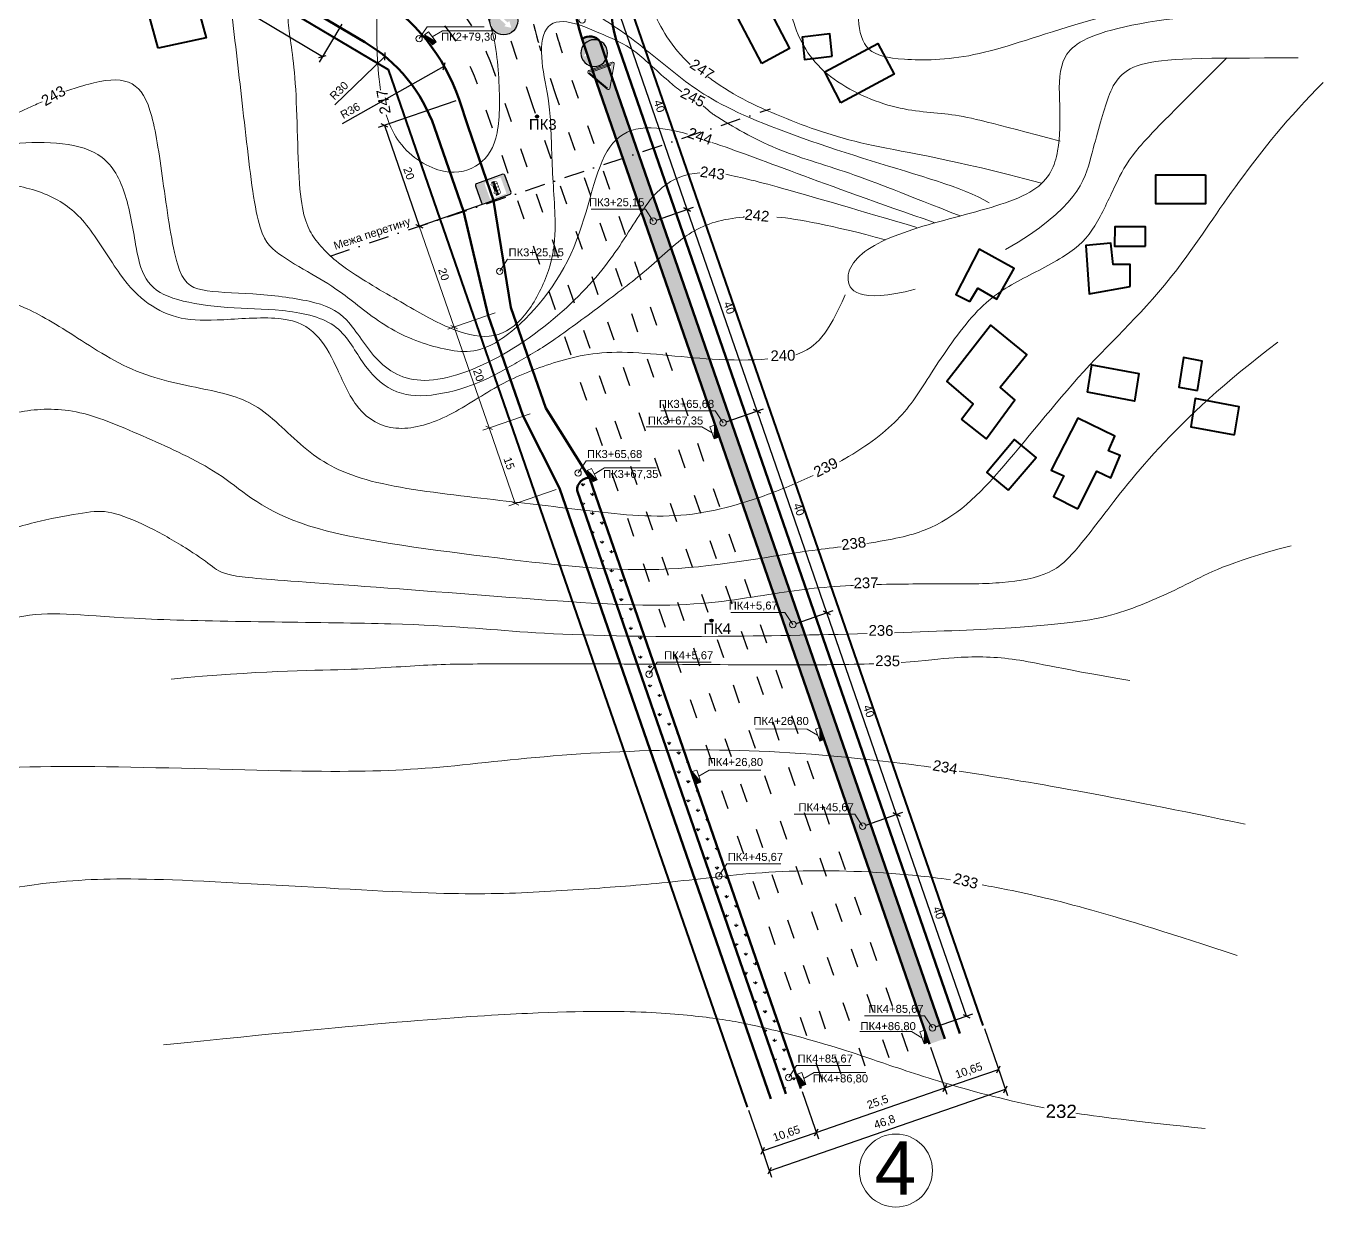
# Model space of a CAD drawing. Header units: millimetres. Extents: x -2123 to 33349, y -614 to 835.
# Drawn here: x -43.3 to 199.8, y 4.9 to 226.3 of the extents above; entities that cross this region are included whole.
import ezdxf

# ---------------------------------------------------------------- set-up
doc = ezdxf.new("R2010")
doc.units = ezdxf.units.MM
doc.linetypes.add('ACAD_ISO03W100', pattern=[30, 12, -18])
doc.linetypes.add('DASHDOT', pattern=[25.4, 12.7, -6.35, 0, -6.35])
doc.layers.get('0').update_dxf_attribs({"lineweight": 15})
for name, color, linetype, lineweight in [('1 Відмітки', 7, 'Continuous', 25), ('2 Позначення', 80, 'Continuous', 20), ('вертикалка', 6, 'Continuous', 15), ('Горизонталі', 7, 'Continuous', 18), ('Дор. Розм.', 7, 'Continuous', 50), ('Забудова', 40, 'Continuous', 40), ('поздовжній профіль', 250, 'Continuous', 15), ('Текст', 7, 'Continuous', 15), ('Червоні лінії', 10, 'Continuous', 40)]:
    doc.layers.add(name, color=color, linetype=linetype, lineweight=lineweight)
for name, color, linetype in [('Дорожні знаки', 7, 'Continuous'), ('Осі', 164, 'Continuous'), ('Розміри', 7, 'Continuous'), ('Розмітка', 7, 'ACAD_ISO03W100')]:
    doc.layers.add(name, color=color, linetype=linetype)
doc.layers.add('Озелення', color=7, linetype='Continuous', lineweight=15, true_color=0x2bad00)
doc.styles.get("Standard").update_dxf_attribs({"font": 'arial.ttf'})
doc.dimstyles.new('ISO-25', dxfattribs={"dimtxt": 1.5, "dimasz": 1, "dimexe": 1.25, "dimexo": 0.625, "dimtad": 3, "dimtxsty": 'Standard', "dimblk": 'OBLIQUE', "dimcen": 2.5, "dimadec": 0, "dimazin": 0, "dimtfac": 1, "dimtmove": 1, "dimatfit": 3, "dimfxl": 1, "dimarcsym": 0})

# ---------------------------------------------------------------- blocks, each defined once
blk = doc.blocks.new('_Oblique')
at = {"color": 0, "linetype": 'ByBlock', "lineweight": -2}
blk.add_line((-0.5, -0.5), (0.5, 0.5), dxfattribs=at)
blk = doc.blocks.new('*D215')
at = {"layer": 'Defpoints', "color": 0, "transparency": 16777216}
for p in [(35.08, 218.73), (3.72, 201.06)]:
    blk.add_point(p, dxfattribs=at)
at = {"layer": 'Текст', "color": 0, "lineweight": -2, "transparency": 16777216}
blk.add_line((16.06, 208.01), (35.08, 218.73), dxfattribs=at)
at = {"layer": 'Текст', "color": 0, "lineweight": -2, "transparency": 16777216, "rotation": 29.40087340305645}
blk.add_blockref('_Oblique', (35.08, 218.73), dxfattribs=at)
at = {"layer": 'Текст', "color": 0, "transparency": 16777216, "insert": (17.48, 210.41), "char_height": 1.5, "attachment_point": 5, "rotation": 29.4009}
blk.add_mtext('R36', dxfattribs=at)
blk = doc.blocks.new('*D216')
at = {"layer": 'Defpoints', "color": 0, "transparency": 16777216}
for p in [(23.99, 220.59), (2.48, 199.68)]:
    blk.add_point(p, dxfattribs=at)
at = {"layer": 'Текст', "color": 0, "lineweight": -2, "transparency": 16777216}
blk.add_line((14.62, 211.48), (23.99, 220.59), dxfattribs=at)
at = {"layer": 'Текст', "color": 0, "lineweight": -2, "transparency": 16777216, "rotation": 44.17680297798523}
blk.add_blockref('_Oblique', (23.99, 220.59), dxfattribs=at)
at = {"layer": 'Текст', "color": 0, "transparency": 16777216, "insert": (15.38, 214.16), "char_height": 1.5, "attachment_point": 5, "rotation": 44.1768}
blk.add_mtext('R30', dxfattribs=at)
blk = doc.blocks.new('*D244')
at = {"layer": 'Defpoints', "color": 0, "transparency": 16777216}
for p in [(37.86, 212.48), (44.4, 193.58), (30.42, 188.74)]:
    blk.add_point(p, dxfattribs=at)
at = {"layer": 'Текст', "color": 0, "lineweight": -2, "transparency": 16777216}
for p, q in [((37.27, 212.27), (22.7, 207.23)), ((23.89, 207.64), (30.42, 188.74)), ((43.81, 193.37), (29.24, 188.33))]:
    blk.add_line(p, q, dxfattribs=at)
for p, rotation in [((23.89, 207.64), 109.0834815740779), ((30.42, 188.74), 289.083481574078)]:
    blk.add_blockref('_Oblique', p, dxfattribs=dict(at, rotation=rotation))
at = {"layer": 'Текст', "color": 0, "transparency": 16777216, "insert": (28.47, 198.65), "char_height": 1.5, "attachment_point": 5, "rotation": 289.0835}
blk.add_mtext('20', dxfattribs=at)
blk = doc.blocks.new('4-2-1')
blk.add_hatch(color=5).paths.add_polyline_path([(1.41, 2.56), (4.46, -0.48), (4.87, -0.07), (5.33, -1.84), (3.57, -1.37), (3.98, -0.96), (0.93, 2.08, 19.482096)])
at = {"color": 5}
blk.add_circle((3.5, 0), 3.5, dxfattribs=at)
blk = doc.blocks.new('4-3')
h = blk.add_hatch(color=5)
h.paths.add_polyline_path([(0.23, 0, 1), (6.77, 0, 1)])
h.paths.add_polyline_path([(2.02, 1.63), (2.14, 1.73), (2.25, 1.81), (2.38, 1.89), (2.55, 1.98), (2.69, 2.04), (2.81, 2.08), (2.92, 2.12), (3.06, 2.15), (3.14, 2.16), (3.25, 1.51), (3.13, 1.49), (2.96, 1.44), (2.82, 1.38), (2.69, 1.31), (2.6, 1.25), (2.51, 1.19), (2.4, 1.08), (2.3, 0.98), (2.22, 0.87), (2.18, 0.81), (2.68, 0.81), (1.75, -0.77), (0.79, 0.82), (1.48, 0.8), (1.52, 0.97), (1.59, 1.1), (1.68, 1.24), (1.8, 1.4), (1.92, 1.53)], flags=16)
h.paths.add_polyline_path([(3.49, 2.06), (5.4, 2.06), (5.1, 1.47), (5.2, 1.35), (5.32, 1.19), (5.44, 0.99), (5.55, 0.74), (5.61, 0.53), (5.65, 0.32), (5.67, 0.16), (5.68, -0.06), (5.65, -0.3), (5.6, -0.57), (5.54, -0.76), (5.52, -0.79), (4.91, -0.56), (4.96, -0.4), (5, -0.24), (5.01, -0.08), (5.01, 0.02), (5.01, 0.14), (4.99, 0.28), (4.97, 0.38), (4.91, 0.54), (4.86, 0.66), (4.82, 0.75), (4.78, 0.81), (4.53, 0.3)], flags=16)
h.paths.add_polyline_path([(2.21, -0.86), (2.31, -1), (2.49, -1.19), (2.68, -1.32), (2.95, -1.45), (3.21, -1.52), (3.34, -1.54), (3.56, -1.54), (3.57, -1.52), (3.31, -1.06), (5.23, -1.03), (4.27, -2.79), (3.91, -2.16), (3.74, -2.19), (3.37, -2.2), (3.11, -2.18), (2.75, -2.08), (2.54, -1.99), (2.3, -1.86), (2.1, -1.71), (1.89, -1.54), (1.77, -1.39), (1.65, -1.24)], flags=16)
at = {"color": 5}
blk.add_circle((3.5, 0), 3.5, dxfattribs=at)
blk = doc.blocks.new('*D261')
at = {"layer": 'Defpoints', "color": 0, "transparency": 16777216}
for p in [(-37.28, 259.15), (16.2, 227.13), (12.27, 220.57)]:
    blk.add_point(p, dxfattribs=at)
at = {"layer": 'Текст', "color": 0, "lineweight": -2, "transparency": 16777216}
for p, q in [((-37.6, 258.61), (-41.85, 251.51)), ((-41.2, 252.59), (12.27, 220.57)), ((15.88, 226.6), (11.63, 219.5))]:
    blk.add_line(p, q, dxfattribs=at)
for p, rotation in [((-41.2, 252.59), 149.0906565571848), ((12.27, 220.57), 329.0906565571847)]:
    blk.add_blockref('_Oblique', p, dxfattribs=dict(at, rotation=rotation))
at = {"layer": 'Текст', "color": 0, "transparency": 16777216, "insert": (-21.6, 242.68), "char_height": 1.5, "attachment_point": 5, "rotation": 329.0907}
blk.add_mtext('62,33', dxfattribs=at)
blk = doc.blocks.new('5-12')
h = blk.add_hatch(color=5)
h.paths.add_polyline_path([(0.5, 4.89, 0.414214), (0.25, 4.64), (0.25, -4.64, 0.414214), (0.5, -4.89), (6.5, -4.89, 0.414214), (6.75, -4.64), (6.75, 4.64, 0.414214), (6.5, 4.89)])
h.paths.add_polyline_path([(6.04, 3.61, -0.414214), (6.34, 3.31), (6.34, -1.78, -0.414214), (6.04, -2.08), (0.96, -2.08, -0.414214), (0.66, -1.78), (0.66, 3.31, -0.414214), (0.96, 3.61)], flags=16)
h = blk.add_hatch(color=7)
edge = h.paths.add_edge_path()
edge.add_arc((5.71, 1.18), 0.2, 0, 31.0891)
edge.add_line((5.88, 1.28), (5.51, 1.9))
edge.add_arc((5.34, 1.79), 0.2, 31.0891, 90)
edge.add_line((5.34, 1.99), (1.7, 1.99))
edge.add_arc((1.7, 1.69), 0.3, 90, 146.6948)
edge.add_line((1.45, 1.86), (1.14, 1.39))
edge.add_arc((1.39, 1.23), 0.3, 146.6948, 180)
edge.add_line((1.09, 1.23), (1.09, 0.31))
edge.add_arc((1.29, 0.31), 0.2, 180, 270)
edge.add_line((1.29, 0.11), (1.43, 0.11))
edge.add_arc((1.97, 0.11), 0.536, 0, 180, ccw=False)
edge.add_line((2.5, 0.11), (4.28, 0.11))
edge.add_arc((4.81, 0.11), 0.536, 0, 180, ccw=False)
edge.add_line((5.35, 0.11), (5.71, 0.11))
edge.add_arc((5.71, 0.31), 0.2, 270, 360)
edge.add_line((5.91, 0.31), (5.91, 1.18))
edge = h.paths.add_edge_path(flags=16)
edge.add_arc((5.26, 1.7), 0.1, 0, 90)
edge.add_line((5.26, 1.8), (4.57, 1.8))
edge.add_arc((4.57, 1.7), 0.1, 90, 180)
edge.add_line((4.47, 1.7), (4.47, 1.33))
edge.add_arc((4.57, 1.33), 0.1, 180, 270)
edge.add_line((4.57, 1.23), (5.44, 1.23))
edge.add_arc((5.44, 1.33), 0.1, 270, 360)
edge.add_line((5.54, 1.33), (5.36, 1.7))
edge = h.paths.add_edge_path(flags=16)
edge.add_arc((4.2, 1.33), 0.1, 270, 360)
edge.add_line((4.3, 1.33), (4.3, 1.7))
edge.add_arc((4.2, 1.7), 0.1, 0, 90)
edge.add_line((4.2, 1.8), (3.51, 1.8))
edge.add_arc((3.51, 1.7), 0.1, 90, 180)
edge.add_line((3.41, 1.7), (3.41, 1.33))
edge.add_arc((3.51, 1.33), 0.1, 180, 270)
edge.add_line((3.51, 1.23), (4.2, 1.23))
edge = h.paths.add_edge_path(flags=16)
edge.add_arc((3.09, 1.7), 0.1, 0, 90)
edge.add_line((3.09, 1.8), (2.4, 1.8))
edge.add_arc((2.4, 1.7), 0.1, 90, 180)
edge.add_line((2.3, 1.7), (2.3, 1.33))
edge.add_arc((2.4, 1.33), 0.1, 180, 270)
edge.add_line((2.4, 1.23), (3.09, 1.23))
edge.add_arc((3.09, 1.33), 0.1, 270, 360)
edge.add_line((3.19, 1.33), (3.19, 1.7))
edge = h.paths.add_edge_path(flags=16)
edge.add_arc((1.96, 1.33), 0.1, 270, 360)
edge.add_line((2.06, 1.33), (2.06, 1.7))
edge.add_arc((1.96, 1.7), 0.1, 0, 90)
edge.add_line((1.96, 1.8), (1.66, 1.8))
edge.add_arc((1.66, 1.7), 0.1, 90, 146.6948)
edge.add_line((1.58, 1.76), (1.33, 1.38))
edge.add_arc((1.42, 1.33), 0.1, 146.6948, 270)
edge.add_line((1.42, 1.23), (1.96, 1.23))
h = blk.add_hatch(color=7)
h.paths.add_polyline_path([(2.4, 0.11, 1), (1.54, 0.11, 1)])
h.paths.add_polyline_path([(1.74, 0.11, -1), (2.2, 0.11, -1)], flags=16)
h = blk.add_hatch(color=7)
h.paths.add_polyline_path([(5.24, 0.11, 1), (4.38, 0.11, 1)])
h.paths.add_polyline_path([(4.59, 0.11, -1), (5.04, 0.11, -1)], flags=16)
at = {"color": 5}
for p, q in [((0, 4.64), (0, -4.64)), ((6.5, 5.14), (0.5, 5.14)), ((7, -4.64), (7, 4.64)), ((0.5, -5.14), (6.5, -5.14))]:
    blk.add_line(p, q, dxfattribs=at)
for centre, start, end in [((0.5, 4.64), 90, 180), ((6.5, 4.64), 0, 90), ((0.5, -4.64), 180, 270), ((6.5, -4.64), 270, 0)]:
    blk.add_arc(centre, 0.5, start, end, dxfattribs=at)
blk = doc.blocks.new('*D270')
at = {"layer": 'Defpoints', "color": 0, "transparency": 16777216}
for p in [(126.03, 35.45), (101.93, 27.11), (128.88, 27.21)]:
    blk.add_point(p, dxfattribs=at)
at = {"layer": 'Текст', "color": 0, "lineweight": -2, "transparency": 16777216}
for p, q in [((126.23, 34.85), (129.29, 26.02)), ((104.78, 18.87), (128.88, 27.21)), ((102.14, 26.52), (105.19, 17.69))]:
    blk.add_line(p, q, dxfattribs=at)
for p, rotation in [((128.88, 27.21), 19.08348157407827), ((104.78, 18.87), 199.0834815740782)]:
    blk.add_blockref('_Oblique', p, dxfattribs=dict(at, rotation=rotation))
at = {"layer": 'Текст', "color": 0, "transparency": 16777216, "insert": (116.33, 24.48), "char_height": 1.5, "attachment_point": 5, "rotation": 19.0835}
blk.add_mtext('25,5', dxfattribs=at)
blk = doc.blocks.new('*D271')
at = {"layer": 'Defpoints', "color": 0, "transparency": 16777216}
for p in [(136.09, 38.93), (126.03, 35.45), (138.95, 30.69)]:
    blk.add_point(p, dxfattribs=at)
at = {"layer": 'Текст', "color": 0, "lineweight": -2, "transparency": 16777216}
for p, q in [((136.3, 38.34), (139.35, 29.51)), ((126.23, 34.85), (129.29, 26.02)), ((128.88, 27.21), (138.95, 30.69))]:
    blk.add_line(p, q, dxfattribs=at)
for p, rotation in [((138.95, 30.69), 19.08348157407864), ((128.88, 27.21), 199.0834815740786)]:
    blk.add_blockref('_Oblique', p, dxfattribs=dict(at, rotation=rotation))
at = {"layer": 'Текст', "color": 0, "transparency": 16777216, "insert": (133.41, 30.39), "char_height": 1.5, "attachment_point": 5, "rotation": 19.0835}
blk.add_mtext('10,65', dxfattribs=at)
blk = doc.blocks.new('*D272')
at = {"layer": 'Defpoints', "color": 0, "transparency": 16777216}
for p in [(101.93, 27.11), (91.87, 23.63), (104.78, 18.87)]:
    blk.add_point(p, dxfattribs=at)
at = {"layer": 'Текст', "color": 0, "lineweight": -2, "transparency": 16777216}
for p, q in [((102.14, 26.52), (105.19, 17.69)), ((92.07, 23.04), (95.13, 14.21)), ((94.72, 15.39), (104.78, 18.87))]:
    blk.add_line(p, q, dxfattribs=at)
for p, rotation in [((104.78, 18.87), 19.08348157407828), ((94.72, 15.39), 199.0834815740783)]:
    blk.add_blockref('_Oblique', p, dxfattribs=dict(at, rotation=rotation))
at = {"layer": 'Текст', "color": 0, "transparency": 16777216, "insert": (99.25, 18.57), "char_height": 1.5, "attachment_point": 5, "rotation": 19.0835}
blk.add_mtext('10,65', dxfattribs=at)
blk = doc.blocks.new('*D273')
at = {"layer": 'Defpoints', "color": 0, "transparency": 16777216}
for p in [(138.47, 32.06), (140.24, 26.96), (94.24, 16.76)]:
    blk.add_point(p, dxfattribs=at)
at = {"layer": 'Текст', "color": 0, "lineweight": -2, "transparency": 16777216}
for p, q in [((138.67, 31.47), (140.64, 25.78)), ((96.01, 11.66), (140.24, 26.96)), ((94.45, 16.17), (96.42, 10.48))]:
    blk.add_line(p, q, dxfattribs=at)
for p, rotation in [((140.24, 26.96), 19.08348157407838), ((96.01, 11.66), 199.0834815740784)]:
    blk.add_blockref('_Oblique', p, dxfattribs=dict(at, rotation=rotation))
at = {"layer": 'Текст', "color": 0, "transparency": 16777216, "insert": (117.62, 20.75), "char_height": 1.5, "attachment_point": 5, "rotation": 19.0835}
blk.add_mtext('46,8', dxfattribs=at)
blk = doc.blocks.new('6')
at = {"layer": '1 Відмітки', "transparency": 33554559}
h = blk.add_hatch(color=256, dxfattribs=at)
h.dxf.hatch_style = 1
edge = h.paths.add_edge_path()
edge.add_arc((-467.51, 342.13), 0.2, 0, 360)
at = {"layer": '1 Відмітки'}
blk.add_circle((-467.51, 342.13), 0.2, dxfattribs=at)
blk = doc.blocks.new('столб')
at = {"layer": 'поздовжній профіль', "color": 160}
for points in [[(-500, 0, 0, 0, 0), (-1000, 0, 350, 0, 0), (-1700, 0, 0, 0, 0)], [(500, 0, 0, 0, 0), (1000, 0, 350, 0, 0), (1700, 0, 0, 0, 0)]]:
    blk.add_lwpolyline(points, format="xyseb", dxfattribs=at)
blk.add_circle((0, 0), 500, dxfattribs=at)
blk = doc.blocks.new('*D479')
at = {"layer": 'Defpoints', "color": 0, "transparency": 16777216}
for p in [(119.86, 78.49), (113.49, 76.29), (126.57, 38.48)]:
    blk.add_point(p, dxfattribs=at)
at = {"layer": 'Розміри', "color": 0, "lineweight": -2, "transparency": 16777216}
for p, q in [((114.08, 76.49), (121.04, 78.9)), ((132.94, 40.69), (119.86, 78.49)), ((127.16, 38.69), (134.12, 41.1))]:
    blk.add_line(p, q, dxfattribs=at)
for p, rotation in [((119.86, 78.49), 109.0834815740782), ((132.94, 40.69), 289.0834815740782)]:
    blk.add_blockref('_Oblique', p, dxfattribs=dict(at, rotation=rotation))
at = {"layer": 'Розміри', "color": 0, "transparency": 16777216, "insert": (127.71, 60.04), "char_height": 1.5, "attachment_point": 5, "rotation": 289.0835}
blk.add_mtext('40', dxfattribs=at)
blk = doc.blocks.new('*D480')
at = {"layer": 'Defpoints', "color": 0, "transparency": 16777216}
for p in [(106.78, 116.29), (100.41, 114.09), (113.49, 76.29)]:
    blk.add_point(p, dxfattribs=at)
at = {"layer": 'Розміри', "color": 0, "lineweight": -2, "transparency": 16777216}
for p, q in [((101, 114.29), (107.96, 116.7)), ((119.86, 78.49), (106.78, 116.29)), ((114.08, 76.49), (121.04, 78.9))]:
    blk.add_line(p, q, dxfattribs=at)
for p, rotation in [((106.78, 116.29), 109.0834815740782), ((119.86, 78.49), 289.0834815740782)]:
    blk.add_blockref('_Oblique', p, dxfattribs=dict(at, rotation=rotation))
at = {"layer": 'Розміри', "color": 0, "transparency": 16777216, "insert": (114.63, 97.84), "char_height": 1.5, "attachment_point": 5, "rotation": 289.0835}
blk.add_mtext('40', dxfattribs=at)
blk = doc.blocks.new('*D481')
at = {"layer": 'Defpoints', "color": 0, "transparency": 16777216}
for p in [(93.7, 154.09), (87.33, 151.89), (100.41, 114.09)]:
    blk.add_point(p, dxfattribs=at)
at = {"layer": 'Розміри', "color": 0, "lineweight": -2, "transparency": 16777216}
for p, q in [((87.92, 152.09), (94.88, 154.5)), ((106.78, 116.29), (93.7, 154.09)), ((101, 114.29), (107.96, 116.7))]:
    blk.add_line(p, q, dxfattribs=at)
for p, rotation in [((93.7, 154.09), 109.0834815740782), ((106.78, 116.29), 289.0834815740782)]:
    blk.add_blockref('_Oblique', p, dxfattribs=dict(at, rotation=rotation))
at = {"layer": 'Розміри', "color": 0, "transparency": 16777216, "insert": (101.56, 135.65), "char_height": 1.5, "attachment_point": 5, "rotation": 289.0835}
blk.add_mtext('40', dxfattribs=at)
blk = doc.blocks.new('*D483')
at = {"layer": 'Defpoints', "color": 0, "transparency": 16777216}
for p in [(74.26, 189.69), (80.62, 191.89), (87.33, 151.89)]:
    blk.add_point(p, dxfattribs=at)
at = {"layer": 'Розміри', "color": 0, "lineweight": -2, "transparency": 16777216}
for p, q in [((74.85, 189.9), (81.81, 192.3)), ((93.7, 154.09), (80.62, 191.89)), ((87.92, 152.09), (94.88, 154.5))]:
    blk.add_line(p, q, dxfattribs=at)
for p, rotation in [((80.62, 191.89), 109.0834815740782), ((93.7, 154.09), 289.0834815740782)]:
    blk.add_blockref('_Oblique', p, dxfattribs=dict(at, rotation=rotation))
at = {"layer": 'Розміри', "color": 0, "transparency": 16777216, "insert": (88.48, 173.45), "char_height": 1.5, "attachment_point": 5, "rotation": 289.0835}
blk.add_mtext('40', dxfattribs=at)
blk = doc.blocks.new('*D485')
at = {"layer": 'Defpoints', "color": 0, "transparency": 16777216}
for p in [(67.55, 229.7), (61.18, 227.49), (74.26, 189.69)]:
    blk.add_point(p, dxfattribs=at)
at = {"layer": 'Розміри', "color": 0, "lineweight": -2, "transparency": 16777216}
for p, q in [((61.77, 227.7), (68.73, 230.1)), ((80.62, 191.89), (67.55, 229.7)), ((74.85, 189.9), (81.81, 192.3))]:
    blk.add_line(p, q, dxfattribs=at)
for p, rotation in [((67.55, 229.7), 109.0834815740782), ((80.62, 191.89), 289.0834815740782)]:
    blk.add_blockref('_Oblique', p, dxfattribs=dict(at, rotation=rotation))
at = {"layer": 'Розміри', "color": 0, "transparency": 16777216, "insert": (75.4, 211.25), "char_height": 1.5, "attachment_point": 5, "rotation": 289.0835}
blk.add_mtext('40', dxfattribs=at)
blk = doc.blocks.new('2-4')
h = blk.add_hatch(color=1)
edge = h.paths.add_edge_path(flags=16)
edge.add_line((-3.24, 6.63), (-0.09, 1.18))
edge.add_arc((0, 1.23), 0.1, 210, 330)
edge.add_line((0.09, 1.18), (3.24, 6.63))
edge.add_arc((3.15, 6.68), 0.1, 330, 450)
edge.add_line((3.15, 6.78), (-3.15, 6.78))
edge.add_arc((-3.15, 6.68), 0.1, 450, 570)
edge = h.paths.add_edge_path()
edge.add_arc((0, 0.64), 0.25, 210, 330)
edge.add_line((0.22, 0.51), (3.88, 6.85))
edge.add_arc((3.66, 6.98), 0.25, 330, 450)
edge.add_line((3.66, 7.23), (-3.66, 7.23))
edge.add_arc((-3.66, 6.98), 0.25, 450, 570)
edge.add_line((-3.88, 6.85), (-0.22, 0.51))
at = {"color": 1}
for p, q in [((-4.21, 6.84), (-0.4, 0.23)), ((-3.88, 6.85), (-0.22, 0.51)), ((3.81, 7.53), (-3.81, 7.53)), ((-3.24, 6.63), (-0.09, 1.18)), ((0.22, 0.51), (3.88, 6.85)), ((0.4, 0.23), (4.21, 6.84))]:
    blk.add_line(p, q, dxfattribs=at)
for centre, start, end in [((-3.81, 7.07), 90, 210), ((3.81, 7.07), 330, 90), ((0, 0.46), 210, 330)]:
    blk.add_arc(centre, 0.461, start, end, dxfattribs=at)

msp = doc.modelspace()

# ---------------------------------------------------------------- hatches: boundary and pattern name
at = {"layer": 'вертикалка'}
h = msp.add_hatch(color=0, dxfattribs=at)
h.dxf.hatch_style = 1
h.paths.add_polyline_path([(31.409, 224.645), (32.869, 222.74), (33.583, 223.287)])
h = msp.add_hatch(color=0, dxfattribs=at)
h.dxf.hatch_style = 1
h.paths.add_polyline_path([(85.716, 151.433), (86.526, 149.174), (85.678, 148.87)])
h = msp.add_hatch(color=0, dxfattribs=at)
h.dxf.hatch_style = 1
h.paths.add_polyline_path([(61.852, 142.946), (62.932, 140.803), (63.736, 141.208)])
h = msp.add_hatch(color=0, dxfattribs=at)
h.dxf.hatch_style = 1
h.paths.add_polyline_path([(105.491, 94.778), (106.301, 92.519), (105.454, 92.215)])
h = msp.add_hatch(color=0, dxfattribs=at)
h.dxf.hatch_style = 1
h.paths.add_polyline_path([(81.567, 86.501), (82.327, 84.225), (83.181, 84.51)])
h = msp.add_hatch(color=0, dxfattribs=at)
h.dxf.hatch_style = 1
h.paths.add_polyline_path([(125.049, 38.052), (125.858, 35.792), (125.011, 35.489)])
h = msp.add_hatch(color=0, dxfattribs=at)
h.dxf.hatch_style = 1
h.paths.add_polyline_path([(101.245, 29.817), (102.005, 27.54), (102.859, 27.825)])
at = {"layer": 'Озелення'}
h = msp.add_hatch(dxfattribs=at)
h.set_pattern_fill('GRASS', color=0, scale=0.1)
h.paths.add_polyline_path([(66.543, 216.57), (64.28, 223.335, 0.4320229), (60.947, 223.844), (63.708, 215.589), (80.684, 166.519), (83.519, 167.5)])
h.paths.add_polyline_path([(83.519, 167.5), (80.684, 166.519), (126.03, 35.445), (128.865, 36.426)])
h = msp.add_hatch(dxfattribs=at)
h.set_pattern_fill('GRASS', color=0, scale=0.1)
h.paths.add_polyline_path([(62.321, 141.603, 0.4142136), (59.976, 139.205), (99.097, 26.128), (101.932, 27.108)])

# ---------------------------------------------------------------- linework, layer by layer
at = {"layer": '2 Позначення', "color": 0}
for points in [[(30.385, 223.909), (31.865, 226.154), (42.598, 226.153)], [(32.853, 224.24), (34.795, 225.392), (44.484, 225.393)], [(74.255, 189.691), (72.775, 191.935), (62.624, 191.935)], [(45.484, 180.296), (46.964, 182.541), (57.115, 182.54)], [(87.333, 151.889), (85.853, 154.134), (75.702, 154.133)], [(85.274, 150), (83.332, 151.153), (72.941, 151.153)], [(60.178, 142.495), (61.658, 144.739), (71.809, 144.738)], [(63.196, 142.28), (65.138, 143.432), (74.827, 143.433)], [(100.411, 114.087), (98.931, 116.332), (88.78, 116.331)], [(73.477, 104.769), (74.957, 107.014), (85.108, 107.013)], [(105.049, 93.345), (103.107, 94.497), (93.418, 94.498)], [(82.801, 85.648), (84.742, 86.801), (94.431, 86.801)], [(113.488, 76.286), (112.009, 78.53), (100.645, 78.529)], [(86.555, 66.968), (88.034, 69.212), (98.185, 69.211)], [(126.566, 38.484), (125.087, 40.728), (113.818, 40.728)], [(124.606, 36.619), (122.665, 37.771), (112.975, 37.772)], [(99.633, 29.166), (101.112, 31.41), (111.263, 31.41)], [(102.479, 28.964), (104.42, 30.116), (114.11, 30.117)]]:
    msp.add_lwpolyline(points, dxfattribs=at)
at = {"layer": 'вертикалка', "color": 0}
for p, q in [((31.409, 224.645), (33.583, 223.287)), ((85.716, 151.433), (85.678, 148.87)), ((61.852, 142.946), (63.736, 141.208)), ((105.491, 94.778), (105.454, 92.215)), ((81.567, 86.501), (83.181, 84.51)), ((125.049, 38.052), (125.011, 35.489)), ((101.245, 29.817), (102.859, 27.825))]:
    msp.add_line(p, q, dxfattribs=at)
for points in [[(32.869, 222.74), (33.583, 223.287), (32.123, 225.192), (31.409, 224.645)], [(86.526, 149.174), (85.678, 148.87), (84.869, 151.13), (85.716, 151.433)], [(62.932, 140.803), (63.736, 141.208), (62.656, 143.351), (61.852, 142.946)], [(106.301, 92.519), (105.454, 92.215), (104.644, 94.475), (105.491, 94.778)], [(82.327, 84.225), (83.181, 84.51), (82.421, 86.786), (81.567, 86.501)], [(125.858, 35.792), (125.011, 35.489), (124.201, 37.748), (125.049, 38.052)], [(102.005, 27.54), (102.859, 27.825), (102.099, 30.102), (101.245, 29.817)]]:
    msp.add_lwpolyline(points, close=True, dxfattribs=at)
at = {"layer": 'Горизонталі', "color": 0}
for points, knots in [([(81.201, 219.063), (79.484, 220.657), (75.535, 225.386), (71.597, 235.271), (71.597, 249.901), (82.102, 264.532), (84.519, 273.555), (84.519, 290.98), (89.152, 308.271), (98.752, 324.898), (102.562, 339.119), (98.483, 346.184), (90.355, 364.134), (79.288, 376.889), (67.442, 383.728), (46.79, 395.651), (27.893, 398.835), (14.401, 395.22), (5.759, 388.893), (-2.4, 380.734), (-21.064, 373.7), (-35.882, 368.26), (-45.261, 358.882), (-49.387, 349.503), (-55.577, 332.996), (-65.604, 315.63), (-80.137, 301.097), (-87.077, 294.157), (-88.778, 290.417), (-87.652, 282.164), (-84.276, 278.6), (-79.739, 270.742), (-76.972, 260.416), (-79.024, 247.463), (-81.316, 238.909), (-84.651, 233.583), (-92.547, 229.024), (-101.908, 229.024), (-114.475, 229.024), (-126.292, 229.024), (-133.42, 229.024), (-143.549, 229.024), (-148.622, 228.28)], [3.4292766, 3.4292766, 3.4292766, 3.4292766, 4, 5, 6, 7, 8, 9, 10, 11, 12, 13, 14, 15, 16, 17, 18, 19, 20, 21, 22, 23, 24, 25, 26, 27, 28, 29, 30, 31, 32, 33, 34, 35, 36, 37, 38, 39, 40, 41, 42, 43, 43, 43, 43]), ([(189.808, 231.446), (170.63, 231.446), (151.405, 226.294), (133.626, 219.831), (120.121, 219.831), (113.908, 221.182), (112.287, 227.124), (113.098, 235.497), (120.121, 242.52), (128.899, 257.724), (140.606, 278.001), (145.51, 290.329), (155.233, 307.169), (160.29, 319.347), (162.371, 326.962)], [0, 0, 0, 0, 1, 2, 3, 4, 5, 6, 7, 8, 9, 10, 11, 11.9162781, 11.9162781, 11.9162781, 11.9162781]), ([(111.597, 290.869), (109.756, 285.185), (107.913, 273.391), (106.111, 260.593), (101.062, 251.848), (97.483, 243.149), (99.733, 226.642), (105.436, 216.766), (119.616, 210.136), (130.12, 210.136), (137.461, 208.169), (150.522, 204.669)], [34.117156, 34.117156, 34.117156, 34.117156, 35, 36, 37, 38, 39, 40, 41, 42, 43, 43, 43, 43]), ([(-92.71, 203.645), (-89.141, 204.024), (-82.005, 204.933), (-73.928, 206.315), (-64.158, 207.357), (-57.255, 212.176), (-53.386, 218.877), (-48.794, 236.015), (-44.75, 254.511), (-40.842, 265.192), (-36.218, 269.816), (-27.425, 273.398), (-15.181, 273.398), (-6.584, 269.881), (2.209, 261.089), (5.511, 248.765), (6.572, 235.232), (5.27, 227.026), (7.576, 218.419), (7.576, 192.377), (10.48, 186.255), (15.69, 181.044), (27.483, 174.236), (35.966, 169.338), (43.882, 167.217), (49.742, 170.601), (54.254, 178.415), (56.392, 186.394), (55.159, 199.671), (55.159, 211.265), (53.207, 218.55), (53.207, 226.114), (57.504, 227.938), (65.319, 224.421), (70.399, 222.337), (75.342, 217.394), (78.728, 214.616), (79.598, 213.936)], [6.5523923, 6.5523923, 6.5523923, 6.5523923, 7, 8, 9, 10, 11, 12, 13, 14, 15, 16, 17, 18, 19, 20, 21, 22, 23, 24, 25, 26, 27, 28, 29, 30, 31, 32, 33, 34, 35, 36, 37, 38, 39, 40, 40.3232557, 40.3232557, 40.3232557, 40.3232557]), ([(80.701, 206.029), (80.431, 206.105), (72.648, 208.224), (64.011, 206.309), (60.945, 182.408), (45.001, 164.963), (36.093, 164.963), (24.822, 168.859), (15.912, 176.518), (10.523, 179.629), (3.524, 183.67), (0.008, 187.186), (-2.22, 207.155), (-4.408, 226.068), (-6.44, 243.575), (-17.382, 252.329), (-30.669, 254.361), (-36.843, 248.186), (-41.454, 236.072), (-47.238, 221.848), (-56.929, 210.125), (-62.634, 204.419), (-73.125, 203.006), (-83.224, 200.3), (-91.256, 198.148), (-97.087, 196.94), (-104.291, 198.87), (-116.419, 209.027), (-122.111, 212.313), (-126.8, 214.97), (-137.893, 219.173), (-147.746, 216.533), (-151.861, 212.418)], [0.9646932, 0.9646932, 0.9646932, 0.9646932, 1, 2, 3, 4, 5, 6, 7, 8, 9, 10, 11, 12, 13, 14, 15, 16, 17, 18, 19, 20, 21, 22, 23, 24, 25, 26, 27, 28, 29, 30, 30, 30, 30]), ([(24.193, 209.62), (25.011, 207.273), (27.456, 202.394), (35.512, 197.743), (42.172, 199.937), (45.549, 205.114), (45.549, 217.269), (43.748, 229.649), (35.645, 240.228), (28.217, 241.129), (25.066, 238.578), (24.09, 237.152), (23.115, 235.726), (22.365, 232.575), (22.365, 220.35), (23.065, 214.944), (23.166, 214.282)], [2.5672909, 2.5672909, 2.5672909, 2.5672909, 3, 4, 5, 6, 7, 8, 9, 10, 11, 11, 11, 12, 13, 13.143879, 13.143879, 13.143879, 13.143879]), ([(181.735, 220.327), (170.467, 209.059), (164.226, 202.818), (161.357, 197.849), (157.58, 189.122), (153.281, 183.781), (143.293, 178.959), (135.175, 174.272), (126.102, 161.11), (121.368, 152.91), (114.381, 147.582), (109.941, 145.027), (109.14, 144.581)], [0, 0, 0, 0, 1, 2, 3, 4, 5, 6, 7, 8, 9, 9.0114508, 9.0114508, 9.0114508, 9.0114508]), ([(-35.813, 214.038), (-33.133, 214.924), (-28.423, 216.381), (-22.784, 216.381), (-19.471, 210.642), (-17.574, 196.972), (-15.105, 179.184), (-11.314, 176.317), (-1.031, 176.317), (10.647, 174.862), (17.064, 172.257), (22.025, 162.844), (31.013, 158.025), (47.428, 164.313), (62.202, 176.693), (69.454, 187.045), (74.952, 196.567), (80.287, 198.551), (82.995, 198.772)], [9.5948462, 9.5948462, 9.5948462, 9.5948462, 10, 11, 12, 13, 14, 15, 16, 17, 18, 19, 20, 21, 22, 23, 24, 24.7850383, 24.7850383, 24.7850383, 24.7850383]), ([(147.002, 196.818), (129.857, 201.412), (113.989, 203.571), (99.171, 208.635), (89.372, 213.158), (85.095, 216.332), (84.47, 216.732)], [0, 0, 0, 0, 1, 2, 3, 3.0092282, 3.0092282, 3.0092282, 3.0092282]), ([(199.75, 215.676), (186.728, 202.654), (172.851, 178.618), (155.969, 163.769), (139.244, 142.354), (128.953, 132.064), (118.969, 129.992), (114.241, 129.283)], [0, 0, 0, 0, 1, 2, 3, 4, 4.5000223, 4.5000223, 4.5000223, 4.5000223]), ([(-149.631, 206.466), (-144.941, 207.591), (-139.689, 206.841), (-134.437, 203.652), (-128.067, 199.974), (-119.431, 192.96), (-102.55, 189.959), (-85.856, 189.959), (-76.261, 192.53), (-62.383, 201.401), (-47.05, 209.02), (-41.04, 211.734), (-40.224, 212.095)], [0, 0, 0, 0, 1, 2, 3, 4, 5, 6, 7, 8, 9, 9.1664072, 9.1664072, 9.1664072, 9.1664072]), ([(83.588, 211.292), (85.02, 210.052), (88.697, 207.635), (97.122, 202.771), (110.527, 199.179), (121.461, 194.722), (131.766, 190.672)], [40.8943429, 40.8943429, 40.8943429, 40.8943429, 41, 42, 43, 44, 44, 44, 44]), ([(91.319, 190.487), (91.276, 190.483), (87.181, 190.093), (81.332, 188.526), (73.471, 180.664), (65.202, 174.496), (55.324, 167.006), (48.867, 163.277), (41.532, 159.043), (32.362, 156.586), (25.148, 157.236), (19.449, 162.935), (15.595, 171.131), (4.523, 173.302), (-5.463, 173.302), (-15.667, 174.713), (-20.985, 177.783), (-22.626, 183.907), (-24.242, 195.229), (-28.435, 202.491), (-36.114, 204.548), (-45.861, 204.548), (-53.793, 202.423), (-61.251, 194.965), (-76.248, 184.639), (-83.73, 182.635), (-91.254, 182.635), (-99.132, 182.635), (-113.887, 184.728), (-124.813, 187.655), (-133.947, 194.367), (-140.786, 201.206), (-146.322, 201.206), (-149.188, 194.497)], [0.9895248, 0.9895248, 0.9895248, 0.9895248, 1, 2, 3, 4, 5, 6, 7, 8, 9, 10, 11, 12, 13, 14, 15, 16, 17, 18, 19, 20, 21, 22, 23, 24, 25, 26, 27, 28, 29, 30, 31, 31, 31, 31]), ([(-149.827, 141.109), (-144.764, 149.88), (-142.545, 158.16), (-138.236, 165.623), (-124.731, 167.873), (-91.926, 160.65), (-80.347, 162.459), (-71.392, 170.238), (-59.632, 191.858), (-54.114, 196.019), (-47.546, 197.222), (-37.651, 194.571), (-31.547, 189.378), (-25.485, 178.877), (-20.555, 173.947), (-14.404, 171.052), (-7.167, 171.052), (5.782, 172.112), (11.419, 168.857), (14.849, 162.915), (18.412, 153.911), (25.597, 149.763), (35.482, 152.411), (45.048, 159.164), (54.597, 163.033), (66.057, 166.104), (83.211, 163.633), (92.633, 163.593), (95.718, 163.86)], [0, 0, 0, 0, 1, 2, 3, 4, 5, 6, 7, 8, 9, 10, 11, 12, 13, 14, 15, 16, 17, 18, 19, 20, 21, 22, 23, 24, 25, 25.6134512, 25.6134512, 25.6134512, 25.6134512]), ([(104.228, 142.048), (101.297, 140.656), (92.854, 137.144), (78.773, 133.371), (59.755, 135.716), (42.821, 137.669), (20.547, 140.275), (9.605, 145.615), (0.776, 155.631), (-8.319, 158.068), (-22.855, 160.569), (-35.521, 169.2), (-45.208, 174.793), (-50.991, 174.793), (-60.401, 167.807), (-67.382, 155.717), (-77.126, 150.091), (-91.351, 148.674), (-105.402, 152.439), (-117.424, 152.439), (-131.141, 148.764), (-138.057, 140.233), (-148.373, 131.98)], [9.411885, 9.411885, 9.411885, 9.411885, 10, 11, 12, 13, 14, 15, 16, 17, 18, 19, 20, 21, 22, 23, 24, 25, 26, 27, 28, 29, 29, 29, 29]), ([(116.112, 121.589), (121.13, 121.692), (131.023, 121.692), (139.706, 121.692), (149.085, 123.255), (154.556, 128.726), (171.437, 152.017), (191.289, 167.022)], [16.3426784, 16.3426784, 16.3426784, 16.3426784, 17, 18, 19, 20, 21, 21, 21, 21]), ([(109.486, 128.662), (107.516, 128.417), (97.206, 127.147), (75.782, 122.815), (44.129, 126.645), (4.955, 131.595), (-6.074, 142.624), (-19.923, 148.732), (-32.949, 154.597), (-43.015, 154.597), (-52.748, 151.988), (-71.084, 138.196), (-82.888, 134.981), (-121.249, 134.926), (-134.488, 131.262), (-145.094, 123.677), (-164.977, 120.381)], [4.7530388, 4.7530388, 4.7530388, 4.7530388, 5, 6, 7, 8, 9, 10, 11, 12, 13, 14, 14.9823434, 14.9823434, 14.9823434, 15.9823434, 15.9823434, 15.9823434, 15.9823434]), ([(-155.876, 111.91), (-139.182, 113.035), (-116.527, 119.645), (-65.747, 123.157), (-57.793, 127.559), (-49.326, 131.086), (-40.601, 133.633), (-31.955, 135.167), (-27.662, 135.581), (-20.687, 132.722), (-12.858, 128.276), (-8.384, 125.024), (-6.13, 123.15), (4.554, 122.37), (43.425, 119.533), (78.589, 116.69), (96.564, 119.973), (105.898, 121.139), (111.688, 121.426), (111.889, 121.435)], [0, 0, 0, 0, 1, 2, 3, 4, 5, 6, 7, 8, 9, 10, 11, 12, 13, 14, 15, 16, 16.0356167, 16.0356167, 16.0356167, 16.0356167]), ([(193.757, 128.85), (181.445, 125.551), (175.033, 121.849), (163.469, 116.561), (153.56, 113.906), (128.336, 112.827), (119.465, 112.519)], [0, 0, 0, 0, 1, 2, 3, 3.4066408, 3.4066408, 3.4066408, 3.4066408]), ([(114.354, 112.385), (104.75, 112.116), (74.437, 111.565), (48.202, 112.482), (31.883, 114.546), (-25.327, 114.546), (-42.396, 117.547), (-60.591, 110.232), (-104.448, 107.923), (-117.986, 107.923), (-137.119, 106.095), (-153.813, 104.407)], [3.5122459, 3.5122459, 3.5122459, 3.5122459, 4, 5, 6, 7, 8, 9, 10, 11, 12, 12, 12, 12]), ([(120.682, 106.946), (125.425, 107.35), (131.194, 108.096), (141.49, 108.096), (149.027, 106.076), (163.53, 103.563)], [7.2167461, 7.2167461, 7.2167461, 7.2167461, 8, 9, 10, 10, 10, 10]), ([(-16.072, 103.857), (0.497, 105.439), (18.786, 105.439), (32.072, 106.689), (45.202, 106.689), (61.928, 106.689), (73.495, 106.689), (97.957, 106.451), (110.908, 106.573), (115.564, 106.734)], [0, 0, 0, 0, 1, 2, 3, 4, 5, 6, 6.7956991, 6.7956991, 6.7956991, 6.7956991]), ([(-144.244, 76.586), (-99.549, 83.189), (-58.85, 87.002), (-33.436, 87.827), (10.186, 86.344), (31.172, 86.675), (54.137, 89.718), (85.284, 91.1), (106.218, 89.808), (122.97, 87.8), (126.242, 87.362)], [0, 0, 0, 0, 1, 2, 3, 4, 5, 6, 7, 7.2126374, 7.2126374, 7.2126374, 7.2126374]), ([(-80.945, 56.526), (-49.21, 64.606), (-34.761, 66.348), (-18.684, 66.654), (25.77, 63.826), (45.428, 63.374), (62.668, 64.577), (77.345, 65.601), (95.126, 68.066), (114.215, 68.001), (125.604, 66.853), (129.947, 66.231)], [0, 0, 0, 0, 1, 2, 3, 4, 5, 6, 7, 8, 8.5616296, 8.5616296, 8.5616296, 8.5616296]), ([(135.893, 65.275), (137.451, 64.998), (147.497, 63.09), (159.633, 60.012), (183.639, 52.052)], [8.8105616, 8.8105616, 8.8105616, 8.8105616, 9, 10, 10, 10, 10]), ([(-17.505, 35.275), (24.338, 39.63), (55.287, 41.76), (74.069, 41.555), (86.088, 40.33), (94.23, 38.847), (107.659, 35.134), (113.296, 33.257), (124.87, 29.263), (137.441, 25.59), (145.773, 23.82), (147.478, 23.495)], [0, 0, 0, 0, 1, 2, 3, 4, 5, 6, 7, 8, 8.2233707, 8.2233707, 8.2233707, 8.2233707])]:
    msp.add_open_spline(points, degree=3, knots=knots, dxfattribs=at)
for points in [[(137.205, 193.154), (132.098, 196.103), (115.427, 200.57), (88.385, 209.948), (78.381, 217.139), (68.524, 225.646), (56.185, 232.77), (47.119, 240.273), (35.443, 256.572), (31.377, 271.745), (27.912, 284.676), (24.454, 290.666), (14.487, 290.666), (2.095, 287.346), (-13.53, 283.159), (-29.004, 283.159), (-46.857, 283.159), (-55.89, 277.944), (-62.067, 240.169), (-64.605, 230.699), (-72.889, 222.415), (-79.131, 216.173), (-87.777, 213.856), (-97.585, 212.489), (-104.005, 218.909), (-110.69, 222.768), (-118.402, 224.835), (-128.266, 224.835), (-133.165, 227.663), (-143.911, 227.663), (-148.185, 225.779), (-151.467, 222.809)], [(190.747, 228.66), (176.161, 228.66), (156.174, 225.688), (149.961, 220.286), (150.501, 211.373), (150.501, 202.729), (147.53, 194.896), (131.766, 190.672), (115.546, 186.326), (108.543, 179.323), (112.687, 174.098), (123.325, 176.949)], [(140.237, 184.362), (153.695, 192.132), (156.493, 202.572), (159.271, 212.94), (162.656, 220.286), (176.972, 220.286), (195.069, 220.286)], [(127.041, 189.406), (105.248, 196.928), (93.839, 201.526), (85.216, 204.473)], [(87.825, 198.48), (93.242, 197.452), (101.52, 195.063), (123.656, 188.499)], [(117.74, 186.219), (107.451, 188.976), (101.447, 190.097), (97.421, 190.471)], [(100.971, 164.637), (104.998, 166.136), (106.891, 168.375), (110.237, 175.903)], [(131.597, 86.565), (144.249, 84.72), (160.038, 81.905), (185.131, 76.659)], [(153.446, 22.48), (158.902, 21.649), (166.305, 20.744), (177.668, 19.617)]]:
    msp.add_open_spline(points, degree=3, dxfattribs=at)
at = {"layer": 'Дор. Розм.', "color": 0}
for p, q in [((-50.828, 265.457), (20.235, 223.231)), ((63.708, 215.589), (60.965, 223.789)), ((66.543, 216.57), (64.28, 223.335)), ((131.7, 37.407), (67.845, 221.982)), ((128.865, 36.426), (66.543, 216.57)), ((126.03, 35.445), (63.708, 215.589)), ((39.567, 207.376), (37.86, 212.477)), ((38.677, 191.596), (33.262, 207.248)), ((44.347, 193.558), (39.567, 207.376)), ((44.347, 193.558), (47.578, 173.513)), ((38.677, 191.596), (43.326, 172.041)), ((54.109, 154.635), (47.578, 173.513)), ((43.326, 172.041), (49.865, 153.141)), ((56.659, 139.619), (49.865, 153.141)), ((54.109, 154.635), (62.321, 141.603)), ((101.932, 27.108), (62.321, 141.603)), ((96.261, 25.147), (56.659, 139.619)), ((99.097, 26.128), (59.976, 139.205))]:
    msp.add_line(p, q, dxfattribs=at)
for centre, radius, start, end in [((95.105, 235.21), 36, 153.5641, 198.49686), ((96.197, 231.79), 30, 153.5641, 199.08348), ((3.72, 201.056), 36, 18.49686, 59.28082), ((62.374, 222.02), 2.316, 34.5881, 128.0487), ((4.91, 197.44), 30, 19.08348, 59.28082), ((62.348, 139.232), 2.372, 90.64853, 180.64853)]:
    msp.add_arc(centre, radius, start, end, dxfattribs=at)
at = {"layer": 'Забудова', "color": 0}
for points in [[(-18.526, 222.095), (-21.044, 231.493), (-12.052, 233.467), (-9.535, 224.069)], [(94.575, 219.241), (89.495, 229.025), (94.727, 231.835), (99.806, 222.051)], [(107.791, 220.654), (107.343, 224.838), (102.143, 224.209), (102.591, 220.025)], [(109.401, 211.884), (106.393, 217.677), (116.354, 223.027), (119.362, 217.233)], [(177.728, 198.355), (177.728, 192.921), (168.422, 192.921), (168.422, 198.355)], [(166.46, 184.999), (166.46, 188.653), (160.735, 188.653), (160.697, 184.999)], [(163.63, 177.422), (163.63, 181.543), (160.403, 181.543), (160.005, 185.576), (155.318, 185.115), (155.953, 176.086)], [(133.577, 174.632), (135.08, 177.11), (138.617, 175.074), (141.889, 180.828), (135.345, 184.457), (130.923, 175.959)], [(131.985, 152.59), (134.196, 155.423), (129.243, 159.672), (137.468, 170.206), (144.277, 164.629), (139.236, 158.521), (141.978, 156.131), (136.672, 148.873)], [(176.256, 157.936), (177.117, 163.456), (173.619, 164.111), (172.758, 158.591)], [(155.607, 157.63), (156.411, 162.786), (165.208, 161.138), (164.405, 155.983)], [(183.185, 149.612), (184.009, 154.895), (175.773, 156.437), (174.949, 151.154)], [(153.828, 135.772), (157.366, 142.853), (160.001, 141.583), (161.757, 145.747), (159.576, 146.66), (160.726, 149.404), (153.828, 152.768), (148.787, 143.03), (151.175, 141.968), (149.23, 138.073)], [(140.752, 139.3), (145.981, 145.387), (141.968, 148.795), (136.738, 142.587)]]:
    msp.add_lwpolyline(points, close=True, dxfattribs=at)
at = {"layer": 'Осі', "color": 0, "linetype": 'ACAD_ISO03W100', "ltscale": 0.3}
msp.add_lwpolyline([(113.981, 31.277), (51.637, 211.482), (-43.161, 494.857)], dxfattribs=at)
at = {"layer": 'Розмітка', "color": 0, "ltscale": 0.3}
for p, q in [((56.134, 213.012), (52.933, 222.582)), ((122.014, 34.056), (56.677, 222.914)), ((109.492, 29.724), (44.269, 218.253)), ((105.948, 28.498), (41.3, 215.364)), ((118.47, 32.83), (56.134, 213.012))]:
    msp.add_line(p, q, dxfattribs=at)
for centre, radius, start, end in [((92.361, 235.414), 41.464, 154.90271, 198.02691), ((91.261, 235.021), 36.643, 153.7636, 199.29465), ((10.247, 206.483), 36, 19.08348, 59.28082), ((7.279, 203.594), 36, 19.08348, 59.28082)]:
    msp.add_arc(centre, radius, start, end, dxfattribs=at)
at = {"layer": 'Текст', "color": 0, "linetype": 'DASHDOT', "lineweight": 30, "ltscale": 0.3}
msp.add_line((13.742, 183.16), (96.203, 210.746), dxfattribs=at)
at = {"layer": 'Текст', "color": 0}
msp.add_circle((119.714, 11.725), 6.847, dxfattribs=at)
at = {"layer": 'Червоні лінії', "color": 0}
for p, q in [((-60.445, 268.671), (24.568, 218.155)), ((136.095, 38.927), (67.617, 236.864)), ((24.568, 218.155), (91.867, 23.626))]:
    msp.add_line(p, q, dxfattribs=at)

# ---------------------------------------------------------------- block references
at = {"color": 0, "xscale": 0.001200000000244472, "yscale": 0.001200000000244472, "zscale": 0.001200000000244472}
for p, rotation in [((60.924, 227.399), 104.35750419517), ((30.385, 223.909), 132.2365377954268), ((74.255, 189.691), 108.9262654706219), ((45.484, 180.296), 99.70749089510642), ((87.333, 151.889), 108.9262654706219), ((60.178, 142.495), 108.9262654706219), ((100.411, 114.087), 108.9262654706219), ((73.477, 104.769), 108.9262654706219), ((113.488, 76.286), 108.9262654706219), ((86.555, 66.968), 108.9262654706219), ((126.566, 38.484), 108.9262654706219), ((99.633, 29.166), 108.9262654706219)]:
    msp.add_blockref('столб', p, dxfattribs=dict(at, rotation=rotation))
at = {"color": 0, "linetype": 'Continuous', "xscale": 0.6112259999991887, "yscale": 0.6112259999991887, "zscale": 0.6112259999991887, "rotation": 259.6996026070832}
msp.add_blockref('2-4', (61.981, 217.698), dxfattribs=at)
at = {"layer": '1 Відмітки', "color": 0, "xscale": 1.5, "yscale": 1.5, "zscale": 1.5}
for p in [(753.732, -303.875), (786.428, -398.384)]:
    msp.add_blockref('6', p, dxfattribs=at)
at = {"layer": 'Дорожні знаки', "color": 0, "linetype": 'Continuous'}
for name, p, xscale, yscale, zscale, rotation in [('4-2-1', (43.63, 227.152), 0.74844, 0.74844, 0.74844, 2.233704491604866), ('4-3', (60.688, 221.205), -0.7155104595155694, 0.7155104595155694, 0.7155104595155694, 180), ('5-12', (43.597, 197.59), 0.5702400000002614, 0.5702400000002614, 0.5702400000002614, 289.735113993069)]:
    msp.add_blockref(name, p, dxfattribs=dict(at, xscale=xscale, yscale=yscale, zscale=zscale, rotation=rotation))

# ---------------------------------------------------------------- texts
at = {"layer": '1 Відмітки', "color": 0, "char_height": 1.5}
for s, width, insert, attachment_point, rotation in [('ПК2+79,30', 7.02543, (44.871, 223.239), 9, 0.00412), ('ПК3+25,15', 7.02543, (62.237, 193.996), 1, 0.00412), ('Межа перетину', 15.12378, (28.437, 190.512), 3, 18.49273), ('ПК3+25,15', 7.02543, (57.502, 184.601), 3, 359.99588), ('ПК3+65,68', 7.02543, (75.314, 156.194), 1, 0.00412), ('ПК3+67,35', 7.02543, (73.255, 151.297), 7, 359.99588), ('ПК3+65,68', 7.02543, (72.197, 146.8), 3, 359.99588), ('ПК3+67,35', 7.02543, (75.214, 141.279), 9, 0.00412), ('ПК4+5,67', 7.02543, (88.392, 118.392), 1, 0.00412), ('ПК4+5,67', 7.02543, (85.495, 109.074), 3, 359.99588), ('ПК4+26,80', 7.02543, (93.03, 94.977), 7, 359.99588), ('ПК4+26,80', 7.02543, (94.819, 87.28), 9, 0.00412), ('ПК4+45,67', 7.02543, (101.47, 80.591), 1, 0.00412), ('ПК4+45,67', 7.02543, (98.573, 71.273), 3, 359.99588), ('ПК4+85,67', 7.02543, (114.548, 42.789), 1, 0.00412), ('ПК4+86,80', 7.02543, (113.089, 37.772), 7, 359.99588), ('ПК4+85,67', 7.02543, (111.651, 33.471), 3, 359.99588), ('ПК4+86,80', 7.02543, (114.497, 27.963), 9, 0.00412)]:
    msp.add_mtext_dynamic_manual_height_columns(s, width=width, gutter_width=12.5, heights=[0], dxfattribs=dict(at, insert=insert, attachment_point=attachment_point, rotation=rotation))
at = {"layer": '1 Відмітки', "color": 0, "char_height": 2, "attachment_point": 1}
for s, insert in [('ПК3', (50.957, 208.82)), ('ПК4', (83.653, 114.311))]:
    msp.add_mtext_dynamic_manual_height_columns(s, width=7.02543, gutter_width=12.5, heights=[0], dxfattribs=dict(at, insert=insert))
at = {"layer": 'Горизонталі', "color": 0, "attachment_point": 1}
for s, insert, char_height, rotation in [('247', (82.009, 220.28), 2, 326.44255), ('243', (-40.659, 212.934), 2, 29.89971), ('247', (23.1, 209.62), 2, 99.20473), ('245', (80.052, 214.844), 2, 333.45976), ('244', (81.159, 207.34), 2, 340.72663), ('243', (83.16, 200.019), 2, 352.48345), ('242', (91.458, 191.981), 2, 354.68434), ('240', (96.2, 165.448), 2, 1.59586), ('239', (104.03, 143.401), 2, 26.93877), ('238', (109.356, 129.993), 2, 7.12117), ('237', (111.778, 122.854), 2, 0.98874), ('236', (114.609, 113.995), 2, 359.38221), ('235', (115.845, 108.302), 2, 359.38221), ('234', (126.833, 88.746), 2, 349.86769), ('233', (130.787, 67.581), 2, 345.59707), ('232', (147.798, 24.119), 2.5, 359.38221)]:
    msp.add_mtext_dynamic_manual_height_columns(s, width=10.72784, gutter_width=12.5, heights=[0], dxfattribs=dict(at, insert=insert, char_height=char_height, rotation=rotation))
at = {"layer": 'Червоні лінії', "color": 0, "insert": (115.721, 17.197), "char_height": 10, "attachment_point": 1}
msp.add_mtext_dynamic_manual_height_columns('4', width=4.68276, gutter_width=12.5, heights=[0], dxfattribs=at)

# ---------------------------------------------------------------- dimensions: what is measured, and where the dimension line sits
at = {"layer": 'Розміри', "color": 0}
for p1, p2, picture, middle in [((74.255, 189.691), (61.177, 227.493), '*D485', (75.4, 211.25)), ((87.333, 151.889), (74.255, 189.691), '*D483', (88.478, 173.448)), ((100.411, 114.087), (87.333, 151.889), '*D481', (101.556, 135.647)), ((113.488, 76.286), (100.411, 114.087), '*D480', (114.634, 97.845)), ((126.566, 38.484), (113.488, 76.286), '*D479', (127.711, 60.043))]:
    dim = msp.add_aligned_dim(p1=p1, p2=p2, distance=-6.74, dimstyle='ISO-25', dxfattribs=at)
    dim.commit()
    dim.dimension.update_dxf_attribs({"geometry": picture, "text_midpoint": middle})
at = {"layer": 'Текст', "color": 0}
dim = msp.add_linear_dim(base=(12.271, 220.571), p1=(-37.275, 259.149), p2=(16.2, 227.133), angle=329.09066, dimstyle='ISO-25', dxfattribs=at)
dim.commit()
dim.dimension.update_dxf_attribs({"geometry": '*D261', "text_midpoint": (-22.38, 241.367), "dimtype": 161})
for center, mpoint, picture, middle in [((2.476, 199.684), (23.992, 220.59), '*D216', (16.349, 213.163)), ((3.72, 201.056), (35.083, 218.729), '*D215', (18.165, 209.195))]:
    dim = msp.add_radius_dim(center=center, mpoint=mpoint, dimstyle='ISO-25', dxfattribs=at)
    dim.commit()
    dim.dimension.update_dxf_attribs({"geometry": picture, "text_midpoint": middle, "dimtype": 164})
for p1, p2, distance, picture, middle in [((37.86, 212.477), (44.399, 193.576), -14.787, '*D244', (28.47, 198.647)), ((126.03, 35.445), (136.095, 38.927), -8.719, '*D271', (133.414, 30.389)), ((101.932, 27.108), (126.03, 35.445), -8.719, '*D270', (116.333, 24.479)), ((94.241, 16.763), (138.469, 32.064), -5.401, '*D273', (117.622, 20.752)), ((91.867, 23.626), (101.932, 27.108), -8.719, '*D272', (99.251, 18.57))]:
    dim = msp.add_aligned_dim(p1=p1, p2=p2, distance=distance, dimstyle='ISO-25', dxfattribs=at)
    dim.commit()
    dim.dimension.update_dxf_attribs({"geometry": picture, "text_midpoint": middle})
for p1, p2 in [((38.677, 191.596), (45.216, 172.695)), ((45.216, 172.695), (51.755, 153.794)), ((51.755, 153.794), (56.659, 139.619))]:
    msp.add_aligned_dim(p1=p1, p2=p2, distance=-8.732, dimstyle='ISO-25', dxfattribs=at).render()

doc.saveas('drawing.dxf')
